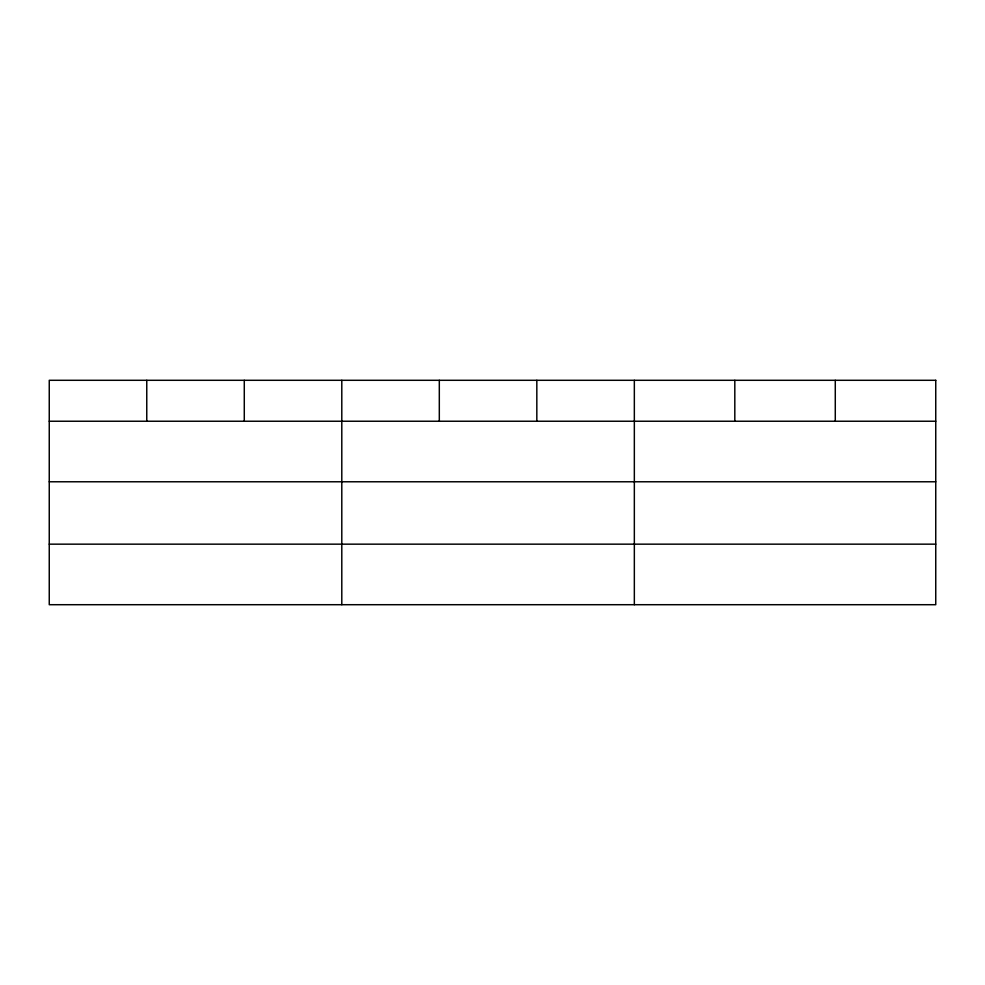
<?xml version="1.0" encoding="UTF-8"?>
<svg xmlns="http://www.w3.org/2000/svg" width="985" height="985" viewBox="0 0 985 985"><rect width="100%" height="100%" fill="white"/><g stroke="black" fill="none" stroke-linecap="round" stroke-linejoin="round"><path stroke-width="1.48" d="M49.25 421.235L935.75 421.235M49.25 481.776L935.75 481.776M49.25 544.163L935.75 544.163M835.28 380.296L835.28 421.235M734.81 380.296L734.81 421.235M634.34 380.296L634.34 604.704M536.825 380.296L536.825 421.235M439.31 380.296L439.31 421.235M341.795 380.296L341.795 604.704M244.28 380.296L244.28 421.235M146.765 380.296L146.765 421.235M935.75 380.296L49.25 380.296L49.25 604.704L935.75 604.704L935.75 380.296"/></g></svg>
